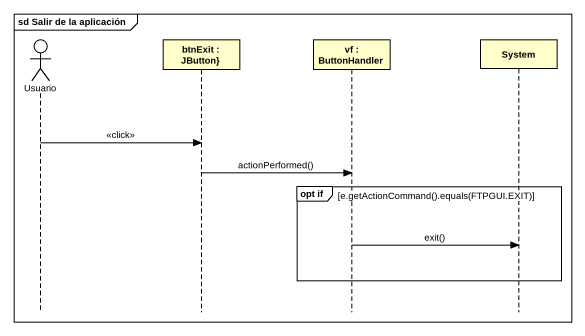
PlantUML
@startuml
mainframe sd Salir de la aplicación
hide footbox
actor Usuario
participant "btnExit : JButton}" as btnExit
participant "vf : ButtonHandler" as vf
participant System

Usuario -> btnExit : <<click>>
btnExit -> vf : actionPerformed()
group opt if [e.getActionCommand().equals(FTPGUI.EXIT)]
  vf -> System : exit()
end
@enduml
